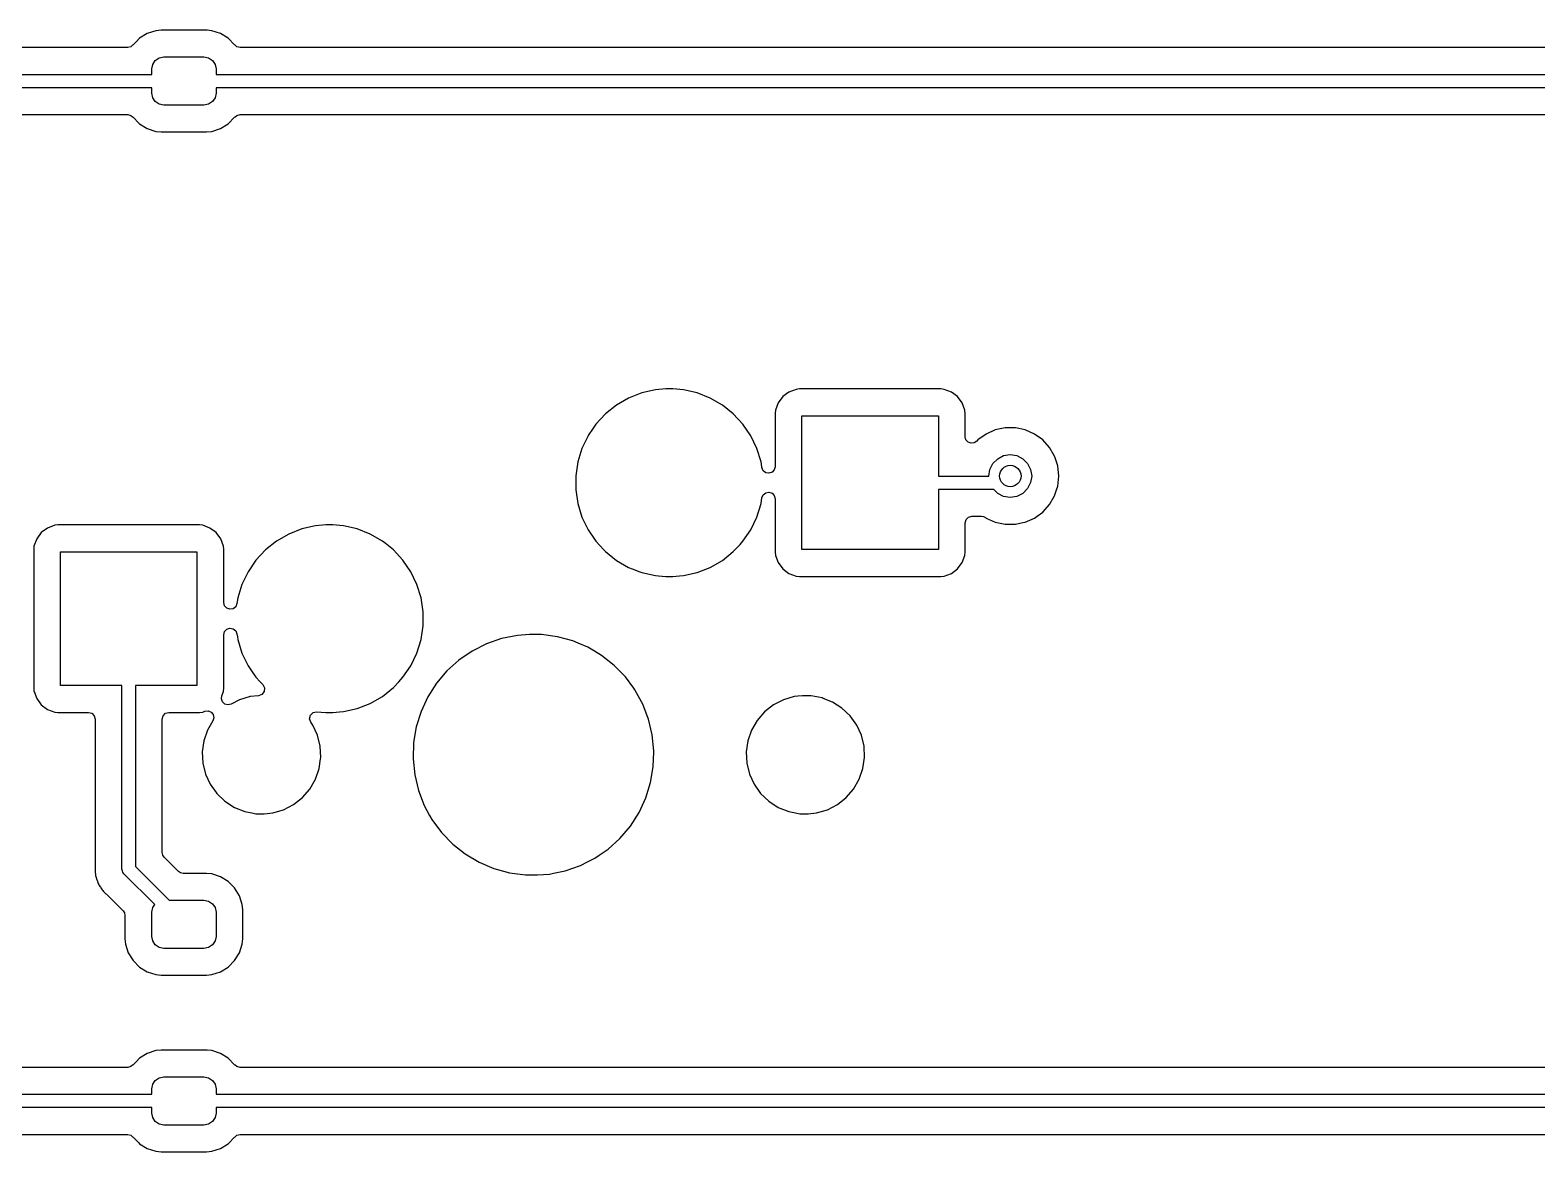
# Model space of a CAD drawing. Extents: x 30 to 259, y -142 to -25.
# Drawn here: x 153.71 to 181.86, y -80.04 to -59.09 of the extents above; entities that cross this region are included whole.
import ezdxf

# ---------------------------------------------------------------- set-up
doc = ezdxf.new("R2010")
doc.units = 0
doc.layers.add('BLACK', color=7, linetype='CONTINUOUS')

msp = doc.modelspace()

# ---------------------------------------------------------------- linework, layer by layer
at = {"layer": 'BLACK', "linetype": 'CONTINUOUS'}
for p, q in [((156.06, -59.1021), (155.899, -59.1555)), ((156.159, -59.092), (156.06, -59.1021)), ((157.006, -59.092), (156.159, -59.092)), ((157.016, -59.093), (157.006, -59.092)), ((157.105, -59.1021), (157.016, -59.093)), ((157.266, -59.1555), (157.105, -59.1021)), ((155.623, -59.3731), (155.593, -59.4013)), ((155.624, -59.3747), (155.623, -59.3731)), ((155.635, -59.3645), (155.624, -59.3747)), ((155.689, -59.3096), (155.635, -59.3645)), ((155.635, -59.3645), (155.635, -59.3645)), ((155.754, -59.2445), (155.689, -59.3096)), ((155.899, -59.1555), (155.754, -59.2445)), ((157.411, -59.2445), (157.266, -59.1555)), ((157.53, -59.3645), (157.411, -59.2445)), ((157.411, -59.2445), (157.411, -59.2445)), ((157.411, -59.2445), (157.411, -59.2445)), ((157.541, -59.3747), (157.53, -59.3645)), ((157.53, -59.3645), (157.53, -59.3645)), ((157.542, -59.3731), (157.541, -59.3747)), ((157.572, -59.4013), (157.542, -59.3731)), ((155.533, -59.417), (138.582, -59.417)), ((155.593, -59.4013), (155.533, -59.417)), ((156, -59.7314), (156.048, -59.6584)), ((156.048, -59.6584), (156.121, -59.6096)), ((156.121, -59.6096), (156.207, -59.5925)), ((156.207, -59.5925), (156.957, -59.5925)), ((156.957, -59.5925), (157.044, -59.6096)), ((157.044, -59.6096), (157.117, -59.6584)), ((157.117, -59.6584), (157.165, -59.7314)), ((157.632, -59.417), (157.572, -59.4013)), ((184.108, -59.417), (157.632, -59.417)), ((138.132, -59.9175), (155.982, -59.9175)), ((155.982, -59.8175), (156, -59.7314)), ((155.982, -59.9175), (155.982, -59.8175)), ((157.165, -59.7314), (157.183, -59.8175)), ((157.183, -59.8175), (157.183, -59.9175)), ((157.183, -59.9175), (184.558, -59.9175)), ((155.982, -60.1675), (138.132, -60.1675)), ((155.982, -60.2675), (155.982, -60.1675)), ((184.558, -60.1675), (157.183, -60.1675)), ((157.183, -60.1675), (157.183, -60.2675)), ((156, -60.3536), (155.982, -60.2675)), ((156.048, -60.4266), (156, -60.3536)), ((156.121, -60.4754), (156.048, -60.4266)), ((156.207, -60.4925), (156.121, -60.4754)), ((156.957, -60.4925), (156.207, -60.4925)), ((157.044, -60.4754), (156.957, -60.4925)), ((157.117, -60.4266), (157.044, -60.4754)), ((157.165, -60.3536), (157.117, -60.4266)), ((157.183, -60.2675), (157.165, -60.3536)), ((138.582, -60.668), (155.533, -60.668)), ((155.533, -60.668), (155.593, -60.6837)), ((155.593, -60.6837), (155.623, -60.7118)), ((155.623, -60.7118), (155.624, -60.7103)), ((155.624, -60.7103), (155.635, -60.7205)), ((155.635, -60.7205), (155.635, -60.7205)), ((155.635, -60.7205), (155.741, -60.8267)), ((157.411, -60.8405), (157.53, -60.7205)), ((157.53, -60.7205), (157.541, -60.7103)), ((157.53, -60.7205), (157.53, -60.7205)), ((157.541, -60.7103), (157.542, -60.7118)), ((157.542, -60.7118), (157.572, -60.6837)), ((157.572, -60.6837), (157.632, -60.668)), ((157.632, -60.668), (184.108, -60.668)), ((155.741, -60.8267), (155.754, -60.8405)), ((155.754, -60.8405), (155.899, -60.9295)), ((155.899, -60.9295), (155.899, -60.9295)), ((155.899, -60.9295), (155.899, -60.9295)), ((155.899, -60.9295), (156.06, -60.9828)), ((156.06, -60.9828), (156.159, -60.993)), ((156.159, -60.993), (157.006, -60.993)), ((157.006, -60.993), (157.105, -60.9828)), ((157.105, -60.9828), (157.266, -60.9295)), ((157.266, -60.9295), (157.411, -60.8405)), ((165.391, -65.8092), (165.135, -65.8676)), ((165.587, -65.7945), (165.391, -65.8092)), ((165.718, -65.7945), (165.587, -65.7945)), ((165.587, -65.7945), (165.587, -65.7945)), ((165.914, -65.8092), (165.718, -65.7945)), ((165.718, -65.7945), (165.718, -65.7945)), ((166.17, -65.8676), (165.914, -65.8092)), ((167.885, -65.8512), (167.77, -65.9375)), ((168.02, -65.8009), (167.885, -65.8512)), ((168.08, -65.7945), (168.02, -65.8009)), ((170.725, -65.7945), (168.08, -65.7945)), ((170.785, -65.8009), (170.725, -65.7945)), ((170.725, -65.7945), (170.725, -65.7945)), ((170.92, -65.8512), (170.785, -65.8009)), ((171.035, -65.9375), (170.92, -65.8512)), ((164.664, -66.0946), (164.459, -66.2582)), ((164.891, -65.9634), (164.664, -66.0946)), ((165.135, -65.8676), (164.891, -65.9634)), ((166.414, -65.9634), (166.17, -65.8676)), ((166.641, -66.0946), (166.414, -65.9634)), ((166.846, -66.2582), (166.641, -66.0946)), ((166.641, -66.0946), (166.641, -66.0946)), ((167.684, -66.0527), (167.633, -66.1875)), ((167.77, -65.9375), (167.684, -66.0527)), ((171.121, -66.0527), (171.035, -65.9375)), ((171.172, -66.1875), (171.121, -66.0527)), ((164.459, -66.2582), (164.28, -66.4505)), ((167.025, -66.4505), (166.846, -66.2582)), ((166.846, -66.2582), (166.846, -66.2582)), ((166.846, -66.2582), (166.846, -66.2582)), ((167.633, -66.1875), (167.627, -66.2471)), ((167.627, -66.2471), (167.627, -67.2453)), ((168.127, -68.795), (168.127, -66.295)), ((168.127, -66.295), (170.677, -66.295)), ((170.677, -66.295), (170.677, -67.42)), ((171.173, -66.1995), (171.172, -66.1875)), ((171.178, -66.2471), (171.173, -66.1995)), ((171.178, -66.6863), (171.178, -66.2471)), ((164.132, -66.6673), (164.041, -66.8575)), ((164.133, -66.6658), (164.132, -66.6673)), ((164.23, -66.5238), (164.133, -66.6658)), ((164.28, -66.4505), (164.23, -66.5238)), ((167.173, -66.6673), (167.025, -66.4505)), ((167.025, -66.4505), (167.025, -66.4505)), ((167.025, -66.4505), (167.025, -66.4505)), ((167.287, -66.9037), (167.173, -66.6673)), ((171.192, -66.7438), (171.178, -66.6863)), ((171.567, -66.6358), (171.414, -66.7471)), ((171.74, -66.5589), (171.567, -66.6358)), ((171.925, -66.5195), (171.74, -66.5589)), ((172.115, -66.5195), (171.925, -66.5195)), ((171.925, -66.5195), (171.925, -66.5195)), ((172.3, -66.5589), (172.115, -66.5195)), ((172.115, -66.5195), (172.115, -66.5195)), ((172.473, -66.6358), (172.3, -66.5589)), ((172.626, -66.7471), (172.473, -66.6358)), ((164.018, -66.9037), (163.941, -67.1544)), ((164.041, -66.8575), (164.018, -66.9037)), ((167.364, -67.1544), (167.287, -66.9037)), ((171.231, -66.7882), (171.192, -66.7438)), ((171.286, -66.8094), (171.231, -66.7882)), ((171.345, -66.8026), (171.286, -66.8094)), ((171.394, -66.7693), (171.345, -66.8026)), ((171.414, -66.7471), (171.394, -66.7693)), ((172.753, -66.8878), (172.626, -66.7471)), ((172.847, -67.0517), (172.753, -66.8878)), ((163.941, -67.1544), (163.902, -67.4138)), ((167.378, -67.2453), (167.364, -67.1544)), ((167.38, -67.2638), (167.378, -67.2453)), ((167.404, -67.3202), (167.38, -67.2638)), ((167.627, -67.2453), (167.612, -67.3046)), ((171.64, -67.2964), (171.696, -67.1849)), ((171.696, -67.1849), (171.785, -67.0964)), ((171.785, -67.0964), (171.896, -67.0396)), ((171.896, -67.0396), (172.02, -67.02)), ((172.02, -67.02), (172.144, -67.0396)), ((172.144, -67.0396), (172.255, -67.0964)), ((172.255, -67.0964), (172.344, -67.1849)), ((172.344, -67.1849), (172.4, -67.2964)), ((172.857, -67.0817), (172.847, -67.0517)), ((172.906, -67.2317), (172.857, -67.0817)), ((172.925, -67.42), (172.906, -67.2317)), ((163.902, -67.4138), (163.902, -67.6762)), ((167.452, -67.3583), (167.404, -67.3202)), ((167.512, -67.369), (167.452, -67.3583)), ((167.57, -67.3495), (167.512, -67.369)), ((167.612, -67.3046), (167.57, -67.3495)), ((170.677, -67.42), (171.62, -67.42)), ((171.62, -67.42), (171.64, -67.2964)), ((172.4, -67.5436), (172.344, -67.6551)), ((172.4, -67.2964), (172.42, -67.42)), ((172.42, -67.42), (172.4, -67.5436)), ((172.906, -67.6083), (172.925, -67.42)), ((163.902, -67.6762), (163.941, -67.9356)), ((167.364, -67.9356), (167.38, -67.8262)), ((167.38, -67.8262), (167.404, -67.7698)), ((167.404, -67.7698), (167.452, -67.7317)), ((167.452, -67.7317), (167.512, -67.721)), ((167.512, -67.721), (167.57, -67.7405)), ((167.57, -67.7405), (167.612, -67.7854)), ((167.612, -67.7854), (167.627, -67.8447)), ((171.711, -67.67), (170.677, -67.67)), ((170.677, -67.67), (170.677, -68.795)), ((171.785, -67.7436), (171.711, -67.67)), ((171.896, -67.8004), (171.785, -67.7436)), ((172.02, -67.82), (171.896, -67.8004)), ((172.144, -67.8004), (172.02, -67.82)), ((172.255, -67.7436), (172.144, -67.8004)), ((172.344, -67.6551), (172.255, -67.7436)), ((172.753, -67.9522), (172.847, -67.7883)), ((172.847, -67.7883), (172.884, -67.6762)), ((172.884, -67.6762), (172.906, -67.6083)), ((163.941, -67.9356), (164.018, -68.1863)), ((167.287, -68.1863), (167.364, -67.9356)), ((167.627, -67.8447), (167.627, -68.8429)), ((172.519, -68.1705), (172.626, -68.0929)), ((172.626, -68.0929), (172.671, -68.0432)), ((172.671, -68.0432), (172.753, -67.9522)), ((154.035, -68.3912), (153.92, -68.4775)), ((154.17, -68.3409), (154.035, -68.3912)), ((154.23, -68.3345), (154.17, -68.3409)), ((156.875, -68.3345), (154.23, -68.3345)), ((156.935, -68.3409), (156.875, -68.3345)), ((156.875, -68.3345), (156.875, -68.3345)), ((157.07, -68.3912), (156.935, -68.3409)), ((157.185, -68.4775), (157.07, -68.3912)), ((159.041, -68.3492), (158.785, -68.4076)), ((159.237, -68.3345), (159.041, -68.3492)), ((159.368, -68.3345), (159.237, -68.3345)), ((159.237, -68.3345), (159.237, -68.3345)), ((159.564, -68.3492), (159.368, -68.3345)), ((159.368, -68.3345), (159.368, -68.3345)), ((159.82, -68.4076), (159.564, -68.3492)), ((164.018, -68.1863), (164.132, -68.4227)), ((167.173, -68.4227), (167.287, -68.1863)), ((171.178, -68.2945), (171.195, -68.2325)), ((171.178, -68.8429), (171.178, -68.2945)), ((171.195, -68.2325), (171.24, -68.1871)), ((171.24, -68.1871), (171.302, -68.1705)), ((171.302, -68.1705), (171.481, -68.1705)), ((171.481, -68.1705), (171.519, -68.1766)), ((171.519, -68.1766), (171.554, -68.1942)), ((171.554, -68.1942), (171.567, -68.2042)), ((171.567, -68.2042), (171.74, -68.2811)), ((171.74, -68.2811), (171.925, -68.3205)), ((171.925, -68.3205), (171.925, -68.3205)), ((171.925, -68.3205), (172.115, -68.3205)), ((172.115, -68.3205), (172.253, -68.2911)), ((172.115, -68.3205), (172.115, -68.3205)), ((172.253, -68.2911), (172.3, -68.2811)), ((172.3, -68.2811), (172.473, -68.2042)), ((172.473, -68.2042), (172.519, -68.1705)), ((153.834, -68.5927), (153.783, -68.7275)), ((153.92, -68.4775), (153.834, -68.5927)), ((157.271, -68.5927), (157.185, -68.4775)), ((157.322, -68.7275), (157.271, -68.5927)), ((158.314, -68.6346), (158.109, -68.7982)), ((158.541, -68.5034), (158.314, -68.6346)), ((158.785, -68.4076), (158.541, -68.5034)), ((160.064, -68.5034), (159.82, -68.4076)), ((160.291, -68.6346), (160.064, -68.5034)), ((160.343, -68.6755), (160.291, -68.6346)), ((164.132, -68.4227), (164.252, -68.5977)), ((164.252, -68.5977), (164.28, -68.6395)), ((164.28, -68.6395), (164.427, -68.7982)), ((166.973, -68.6959), (167.025, -68.6395)), ((167.025, -68.6395), (167.173, -68.4227)), ((167.025, -68.6395), (167.025, -68.6395)), ((167.025, -68.6395), (167.025, -68.6395)), ((153.783, -68.7275), (153.777, -68.7871)), ((153.777, -68.7871), (153.777, -71.3829)), ((154.278, -71.335), (154.278, -68.835)), ((154.278, -68.835), (156.827, -68.835)), ((156.827, -68.835), (156.827, -71.335)), ((157.328, -68.7871), (157.322, -68.7275)), ((157.328, -69.7853), (157.328, -68.7871)), ((157.328, -68.7871), (157.328, -68.7871)), ((158.109, -68.7982), (157.93, -68.9905)), ((160.496, -68.7982), (160.343, -68.6755)), ((160.675, -68.9905), (160.496, -68.7982)), ((160.496, -68.7982), (160.496, -68.7982)), ((160.496, -68.7982), (160.496, -68.7982)), ((164.427, -68.7982), (164.459, -68.8318)), ((164.459, -68.8318), (164.664, -68.9954)), ((166.641, -68.9954), (166.846, -68.8318)), ((166.846, -68.8318), (166.973, -68.6959)), ((167.627, -68.8429), (167.633, -68.9025)), ((167.633, -68.9025), (167.684, -69.0373)), ((170.677, -68.795), (168.127, -68.795)), ((171.121, -69.0373), (171.172, -68.9025)), ((171.172, -68.9025), (171.178, -68.8429)), ((157.782, -69.2073), (157.668, -69.4437)), ((157.93, -68.9905), (157.782, -69.2073)), ((160.823, -69.2073), (160.675, -68.9905)), ((160.675, -68.9905), (160.675, -68.9905)), ((160.675, -68.9905), (160.675, -68.9905)), ((160.937, -69.4437), (160.823, -69.2073)), ((164.664, -68.9954), (164.891, -69.1266)), ((164.891, -69.1266), (164.957, -69.1525)), ((164.957, -69.1525), (165.097, -69.2073)), ((165.097, -69.2073), (165.135, -69.2224)), ((165.135, -69.2224), (165.391, -69.2808)), ((165.914, -69.2808), (166.17, -69.2224)), ((166.17, -69.2224), (166.414, -69.1266)), ((166.414, -69.1266), (166.641, -68.9954)), ((167.684, -69.0373), (167.77, -69.1525)), ((167.77, -69.1525), (167.885, -69.2388)), ((170.92, -69.2388), (171.035, -69.1525)), ((171.035, -69.1525), (171.121, -69.0373)), ((157.668, -69.4437), (157.591, -69.6944)), ((161.014, -69.6944), (160.937, -69.4437)), ((165.391, -69.2808), (165.447, -69.285)), ((165.447, -69.285), (165.587, -69.2955)), ((165.587, -69.2955), (165.587, -69.2955)), ((165.587, -69.2955), (165.718, -69.2955)), ((165.718, -69.2955), (165.841, -69.2863)), ((165.718, -69.2955), (165.718, -69.2955)), ((165.841, -69.2863), (165.914, -69.2808)), ((167.885, -69.2388), (168.02, -69.2891)), ((168.02, -69.2891), (168.08, -69.2955)), ((168.08, -69.2955), (170.725, -69.2955)), ((170.725, -69.2955), (170.785, -69.2891)), ((170.785, -69.2891), (170.92, -69.2388)), ((157.343, -69.8446), (157.328, -69.7853)), ((157.591, -69.6944), (157.575, -69.8038)), ((161.053, -69.9538), (161.014, -69.6944)), ((157.385, -69.8895), (157.343, -69.8446)), ((157.443, -69.909), (157.385, -69.8895)), ((157.503, -69.8983), (157.443, -69.909)), ((157.551, -69.8602), (157.503, -69.8983)), ((157.575, -69.8038), (157.551, -69.8602)), ((161.053, -70.2162), (161.053, -69.9538)), ((157.328, -70.3847), (157.343, -70.3254)), ((157.343, -70.3254), (157.385, -70.2805)), ((157.385, -70.2805), (157.443, -70.261)), ((157.443, -70.261), (157.503, -70.2717)), ((157.503, -70.2717), (157.551, -70.3098)), ((157.551, -70.3098), (157.575, -70.3662)), ((161.014, -70.4756), (161.053, -70.2162)), ((157.328, -71.3829), (157.328, -70.3847)), ((157.575, -70.3662), (157.583, -70.4207)), ((157.583, -70.4207), (157.591, -70.4756)), ((157.591, -70.4756), (157.668, -70.7263)), ((160.937, -70.7263), (161.014, -70.4756)), ((162.234, -70.5541), (161.966, -70.6896)), ((162.518, -70.4555), (162.234, -70.5541)), ((162.813, -70.3956), (162.518, -70.4555)), ((163.037, -70.3806), (162.813, -70.3956)), ((163.263, -70.3806), (163.037, -70.3806)), ((163.037, -70.3806), (163.037, -70.3806)), ((163.561, -70.4207), (163.263, -70.3806)), ((163.85, -70.5), (163.561, -70.4207)), ((163.561, -70.4207), (163.561, -70.4207)), ((163.561, -70.4207), (163.561, -70.4207)), ((163.946, -70.5406), (163.85, -70.5)), ((164.127, -70.6173), (163.946, -70.5406)), ((164.256, -70.6939), (164.127, -70.6173)), ((157.668, -70.7263), (157.782, -70.9627)), ((160.823, -70.9627), (160.937, -70.7263)), ((161.718, -70.8597), (161.496, -71.0612)), ((161.966, -70.6896), (161.718, -70.8597)), ((164.386, -70.7705), (164.256, -70.6939)), ((164.621, -70.9567), (164.386, -70.7705)), ((164.386, -70.7705), (164.386, -70.7705)), ((164.386, -70.7705), (164.386, -70.7705)), ((157.782, -70.9627), (157.849, -71.0612)), ((157.849, -71.0612), (157.93, -71.1795)), ((157.93, -71.1795), (158.009, -71.2646)), ((160.596, -71.2648), (160.675, -71.1795)), ((160.675, -71.1795), (160.823, -70.9627)), ((160.675, -71.1795), (160.675, -71.1795)), ((160.675, -71.1795), (160.675, -71.1795)), ((161.496, -71.0612), (161.302, -71.2907)), ((164.83, -71.1727), (164.621, -70.9567)), ((164.985, -71.3829), (164.83, -71.1727)), ((153.777, -71.3829), (153.783, -71.4425)), ((153.783, -71.4425), (153.784, -71.4445)), ((153.784, -71.4445), (153.834, -71.5773)), ((155.427, -71.335), (154.278, -71.335)), ((155.427, -74.7625), (155.427, -71.335)), ((156.827, -71.335), (155.677, -71.335)), ((155.677, -71.335), (155.677, -74.7107)), ((157.291, -71.5256), (157.322, -71.4425)), ((157.322, -71.4425), (157.328, -71.3829)), ((158.009, -71.2646), (158.057, -71.316)), ((158.082, -71.4445), (158.041, -71.499)), ((158.057, -71.316), (158.088, -71.3767)), ((158.088, -71.3767), (158.082, -71.4445)), ((160.291, -71.5354), (160.496, -71.3718)), ((160.496, -71.3718), (160.596, -71.2648)), ((161.302, -71.2907), (161.14, -71.544)), ((165.009, -71.4146), (164.985, -71.3829)), ((165.132, -71.6394), (165.009, -71.4146)), ((153.834, -71.5773), (153.92, -71.6925)), ((153.92, -71.6925), (154.035, -71.7788)), ((157.284, -71.5842), (157.291, -71.5256)), ((157.305, -71.6394), (157.284, -71.5842)), ((157.349, -71.6786), (157.305, -71.6394)), ((157.406, -71.6929), (157.349, -71.6786)), ((157.464, -71.6791), (157.406, -71.6929)), ((157.621, -71.5978), (157.464, -71.6791)), ((157.823, -71.5386), (157.621, -71.5978)), ((157.978, -71.5238), (157.823, -71.5386)), ((158.041, -71.499), (157.978, -71.5238)), ((159.564, -71.8208), (159.82, -71.7624)), ((159.82, -71.7624), (160.064, -71.6666)), ((160.064, -71.6666), (160.291, -71.5354)), ((161.14, -71.544), (161.013, -71.8165)), ((165.153, -71.6781), (165.132, -71.6394)), ((165.239, -71.9005), (165.153, -71.6781)), ((167.594, -71.6942), (167.429, -71.8243)), ((167.781, -71.5978), (167.594, -71.6942)), ((167.983, -71.5386), (167.781, -71.5978)), ((168.053, -71.5319), (167.983, -71.5386)), ((168.14, -71.5236), (168.053, -71.5319)), ((168.298, -71.5236), (168.14, -71.5236)), ((168.504, -71.5634), (168.298, -71.5236)), ((168.298, -71.5236), (168.298, -71.5236)), ((168.527, -71.5723), (168.504, -71.5634)), ((168.504, -71.5634), (168.504, -71.5634)), ((168.504, -71.5634), (168.504, -71.5634)), ((168.699, -71.6416), (168.527, -71.5723)), ((168.876, -71.7553), (168.699, -71.6416)), ((169.029, -71.9005), (168.876, -71.7553)), ((168.876, -71.7553), (168.876, -71.7553)), ((168.876, -71.7553), (168.876, -71.7553)), ((154.035, -71.7788), (154.17, -71.8291)), ((154.17, -71.8291), (154.23, -71.8355)), ((154.23, -71.8355), (154.803, -71.8355)), ((154.803, -71.8355), (154.865, -71.8521)), ((154.865, -71.8521), (154.91, -71.8975)), ((154.91, -71.8975), (154.927, -71.9595)), ((154.927, -71.9595), (154.927, -74.6798)), ((156.178, -71.9595), (156.195, -71.8975)), ((156.178, -74.452), (156.178, -71.9595)), ((156.195, -71.8975), (156.24, -71.8521)), ((156.24, -71.8521), (156.302, -71.8355)), ((156.302, -71.8355), (156.875, -71.8355)), ((156.875, -71.8355), (156.935, -71.8291)), ((156.875, -71.8355), (156.875, -71.8355)), ((156.935, -71.8291), (156.975, -71.814)), ((156.975, -71.814), (157.035, -71.8073)), ((157.126, -71.9922), (157.026, -72.1654)), ((157.035, -71.8073), (157.091, -71.8296)), ((157.091, -71.8296), (157.13, -71.8755)), ((157.143, -71.9344), (157.126, -71.9922)), ((157.13, -71.8755), (157.143, -71.9344)), ((158.93, -71.9526), (158.945, -71.8852)), ((158.952, -72.018), (158.93, -71.9526)), ((158.945, -71.8852), (158.995, -71.8368)), ((158.991, -72.0718), (158.952, -72.018)), ((158.995, -71.8368), (159.063, -71.8224)), ((159.063, -71.8224), (159.237, -71.8355)), ((159.237, -71.8355), (159.237, -71.8355)), ((159.237, -71.8355), (159.368, -71.8355)), ((159.368, -71.8355), (159.491, -71.8263)), ((159.368, -71.8355), (159.368, -71.8355)), ((159.491, -71.8263), (159.564, -71.8208)), ((161.013, -71.8165), (160.924, -72.1035)), ((165.261, -71.9586), (165.239, -71.9005)), ((165.331, -72.2509), (165.261, -71.9586)), ((167.291, -71.9832), (167.186, -72.1654)), ((167.429, -71.8243), (167.291, -71.9832)), ((169.151, -72.0718), (169.029, -71.9005)), ((169.029, -71.9005), (169.029, -71.9005)), ((157.026, -72.1654), (156.957, -72.3642)), ((159.078, -72.2631), (158.991, -72.0718)), ((158.991, -72.0718), (158.991, -72.0718)), ((158.991, -72.0718), (158.991, -72.0718)), ((159.128, -72.4675), (159.078, -72.2631)), ((160.924, -72.1035), (160.874, -72.3998)), ((165.361, -72.5498), (165.331, -72.2509)), ((167.186, -72.1654), (167.117, -72.3642)), ((169.238, -72.2631), (169.151, -72.0718)), ((169.151, -72.0718), (169.151, -72.0718)), ((169.151, -72.0718), (169.151, -72.0718)), ((169.288, -72.4675), (169.238, -72.2631)), ((156.957, -72.3642), (156.927, -72.5724)), ((156.927, -72.5724), (156.927, -72.5724)), ((156.927, -72.5724), (156.937, -72.7825)), ((159.138, -72.6776), (159.128, -72.4675)), ((160.874, -72.3998), (160.864, -72.7002)), ((165.351, -72.8502), (165.36, -72.5724)), ((165.36, -72.5724), (165.361, -72.5498)), ((167.117, -72.3642), (167.087, -72.5724)), ((167.087, -72.5724), (167.097, -72.7825)), ((167.087, -72.5724), (167.087, -72.5724)), ((169.298, -72.6776), (169.288, -72.4675)), ((156.937, -72.7825), (156.987, -72.9869)), ((159.039, -73.0846), (159.108, -72.8858)), ((159.108, -72.8858), (159.134, -72.7002)), ((159.134, -72.7002), (159.138, -72.6776)), ((160.864, -72.7002), (160.894, -72.9991)), ((165.301, -73.1465), (165.351, -72.8502)), ((167.097, -72.7825), (167.147, -72.9869)), ((169.199, -73.0846), (169.268, -72.8858)), ((169.268, -72.8858), (169.298, -72.6776)), ((156.987, -72.9869), (157.032, -73.0846)), ((157.032, -73.0846), (157.074, -73.1782)), ((158.934, -73.2668), (159.039, -73.0846)), ((160.894, -72.9991), (160.964, -73.2914)), ((165.212, -73.4335), (165.301, -73.1465)), ((167.147, -72.9869), (167.192, -73.0846)), ((167.192, -73.0846), (167.234, -73.1782)), ((169.094, -73.2668), (169.199, -73.0846)), ((157.074, -73.1782), (157.183, -73.3312)), ((157.183, -73.3312), (157.196, -73.3495)), ((157.196, -73.3495), (157.349, -73.4947)), ((158.631, -73.5558), (158.796, -73.4257)), ((158.796, -73.4257), (158.934, -73.2668)), ((160.964, -73.2914), (161.072, -73.5719)), ((165.085, -73.706), (165.212, -73.4335)), ((167.234, -73.1782), (167.343, -73.3312)), ((167.343, -73.3312), (167.356, -73.3495)), ((167.356, -73.3495), (167.509, -73.4947)), ((168.791, -73.5558), (168.956, -73.4257)), ((168.956, -73.4257), (169.094, -73.2668)), ((157.349, -73.4947), (157.349, -73.4947)), ((157.349, -73.4947), (157.349, -73.4947)), ((157.349, -73.4947), (157.526, -73.6084)), ((157.526, -73.6084), (157.526, -73.6084)), ((157.526, -73.6084), (157.721, -73.6866)), ((157.721, -73.6866), (157.85, -73.7114)), ((157.85, -73.7114), (157.927, -73.7264)), ((157.927, -73.7264), (157.927, -73.7264)), ((157.927, -73.7264), (158.085, -73.7264)), ((158.085, -73.7264), (158.242, -73.7114)), ((158.085, -73.7264), (158.085, -73.7264)), ((158.242, -73.7114), (158.444, -73.6522)), ((158.444, -73.6522), (158.631, -73.5558)), ((161.072, -73.5719), (161.174, -73.7581)), ((164.923, -73.9593), (165.085, -73.706)), ((167.509, -73.4947), (167.509, -73.4947)), ((167.509, -73.4947), (167.509, -73.4947)), ((167.509, -73.4947), (167.686, -73.6084)), ((167.686, -73.6084), (167.686, -73.6084)), ((167.686, -73.6084), (167.881, -73.6866)), ((167.881, -73.6866), (168.01, -73.7114)), ((168.01, -73.7114), (168.087, -73.7264)), ((168.087, -73.7264), (168.087, -73.7264)), ((168.087, -73.7264), (168.245, -73.7264)), ((168.245, -73.7264), (168.402, -73.7114)), ((168.245, -73.7264), (168.245, -73.7264)), ((168.402, -73.7114), (168.604, -73.6522)), ((168.604, -73.6522), (168.791, -73.5558)), ((161.174, -73.7581), (161.216, -73.8354)), ((161.216, -73.8354), (161.395, -74.0773)), ((164.729, -74.1888), (164.923, -73.9593)), ((161.395, -74.0773), (161.604, -74.2933)), ((161.604, -74.2933), (161.839, -74.4795)), ((164.507, -74.3903), (164.729, -74.1888)), ((156.187, -74.4995), (156.178, -74.452)), ((156.214, -74.5397), (156.187, -74.4995)), ((156.48, -74.8057), (156.214, -74.5397)), ((161.839, -74.4795), (162.098, -74.6327)), ((164.125, -74.6282), (164.259, -74.5604)), ((164.259, -74.5604), (164.342, -74.5034)), ((164.342, -74.5034), (164.507, -74.3903)), ((154.927, -74.6798), (154.925, -74.7003)), ((154.925, -74.7003), (154.927, -74.7704)), ((154.927, -74.7704), (154.927, -74.7743)), ((154.927, -74.7743), (154.927, -74.8018)), ((154.927, -74.8018), (154.928, -74.8058)), ((154.928, -74.8058), (154.928, -74.8175)), ((154.928, -74.8175), (154.93, -74.8611)), ((154.93, -74.8611), (154.935, -74.8804)), ((155.436, -74.7922), (155.427, -74.7625)), ((155.443, -74.8224), (155.436, -74.7922)), ((155.447, -74.8275), (155.443, -74.8224)), ((155.447, -74.8301), (155.447, -74.8275)), ((155.451, -74.833), (155.447, -74.8301)), ((155.464, -74.8509), (155.451, -74.833)), ((156.038, -75.4245), (155.464, -74.8509)), ((155.677, -74.7107), (156.309, -75.3425)), ((156.52, -74.8326), (156.48, -74.8057)), ((156.568, -74.842), (156.52, -74.8326)), ((157.006, -74.842), (156.568, -74.842)), ((157.105, -74.8521), (157.006, -74.842)), ((157.266, -74.9055), (157.105, -74.8521)), ((162.098, -74.6327), (162.375, -74.75)), ((162.375, -74.75), (162.375, -74.75)), ((162.375, -74.75), (162.375, -74.75)), ((162.375, -74.75), (162.439, -74.7675)), ((162.439, -74.7675), (162.664, -74.8293)), ((162.664, -74.8293), (162.962, -74.8694)), ((163.188, -74.8694), (163.412, -74.8544)), ((163.412, -74.8544), (163.486, -74.8394)), ((163.486, -74.8394), (163.707, -74.7945)), ((163.707, -74.7945), (163.991, -74.6959)), ((163.991, -74.6959), (164.125, -74.6282)), ((154.935, -74.8804), (154.939, -74.8994)), ((154.939, -74.8994), (154.942, -74.9193)), ((154.942, -74.9193), (154.958, -74.9599)), ((154.958, -74.9599), (154.962, -74.971)), ((154.962, -74.971), (154.974, -75.0129)), ((154.974, -75.0129), (154.984, -75.0301)), ((154.984, -75.0301), (154.993, -75.0476)), ((154.993, -75.0476), (155, -75.0662)), ((155, -75.0662), (155, -75.0662)), ((155, -75.0662), (155.026, -75.1016)), ((155.026, -75.1016), (155.032, -75.1113)), ((155.032, -75.1113), (155.054, -75.1489)), ((157.411, -74.9945), (157.266, -74.9055)), ((157.53, -75.1145), (157.411, -74.9945)), ((157.62, -75.2588), (157.53, -75.1145)), ((162.962, -74.8694), (163.188, -74.8694)), ((163.188, -74.8694), (163.188, -74.8694)), ((155.054, -75.1489), (155.054, -75.1489)), ((155.054, -75.1489), (155.054, -75.1489)), ((155.054, -75.1489), (155.068, -75.1631)), ((155.068, -75.1631), (155.081, -75.1779)), ((155.081, -75.1779), (155.093, -75.1941)), ((155.093, -75.1941), (155.127, -75.2219)), ((155.127, -75.2219), (155.135, -75.2298)), ((155.135, -75.2298), (155.446, -75.5403)), ((156, -75.4814), (156.038, -75.4245)), ((156.309, -75.3425), (156.957, -75.3425)), ((156.957, -75.3425), (157.044, -75.3596)), ((157.044, -75.3596), (157.117, -75.4084)), ((157.117, -75.4084), (157.165, -75.4814)), ((157.673, -75.4198), (157.62, -75.2588)), ((157.62, -75.2588), (157.62, -75.2588)), ((157.62, -75.2588), (157.62, -75.2588)), ((157.683, -75.5192), (157.673, -75.4198)), ((155.446, -75.5403), (155.473, -75.5805)), ((155.473, -75.5805), (155.482, -75.628)), ((155.482, -75.628), (155.482, -76.0658)), ((155.982, -75.5675), (156, -75.4814)), ((155.982, -76.0175), (155.982, -75.5675)), ((157.165, -75.4814), (157.183, -75.5675)), ((157.183, -75.5675), (157.183, -76.0175)), ((157.683, -76.0658), (157.683, -75.5192)), ((155.482, -76.0658), (155.492, -76.1652)), ((155.492, -76.1652), (155.545, -76.3262)), ((156, -76.1036), (155.982, -76.0175)), ((156.048, -76.1766), (156, -76.1036)), ((156.121, -76.2254), (156.048, -76.1766)), ((156.207, -76.2425), (156.121, -76.2254)), ((156.957, -76.2425), (156.207, -76.2425)), ((157.044, -76.2254), (156.957, -76.2425)), ((157.117, -76.1766), (157.044, -76.2254)), ((157.165, -76.1036), (157.117, -76.1766)), ((157.183, -76.0175), (157.165, -76.1036)), ((157.62, -76.3262), (157.673, -76.1652)), ((157.673, -76.1652), (157.683, -76.0658)), ((155.545, -76.3262), (155.635, -76.4705)), ((155.635, -76.4705), (155.754, -76.5905)), ((157.411, -76.5905), (157.53, -76.4705)), ((157.53, -76.4705), (157.62, -76.3262)), ((155.754, -76.5905), (155.899, -76.6795)), ((155.899, -76.6795), (155.899, -76.6795)), ((155.899, -76.6795), (155.899, -76.6795)), ((155.899, -76.6795), (156.06, -76.7328)), ((156.06, -76.7328), (156.159, -76.743)), ((156.159, -76.743), (157.006, -76.743)), ((157.006, -76.743), (157.105, -76.7328)), ((157.105, -76.7328), (157.266, -76.6795)), ((157.266, -76.6795), (157.411, -76.5905)), ((155.899, -78.2055), (155.754, -78.2945)), ((156.06, -78.1521), (155.899, -78.2055)), ((156.159, -78.142), (156.06, -78.1521)), ((157.006, -78.142), (156.159, -78.142)), ((157.016, -78.143), (157.006, -78.142)), ((157.105, -78.1521), (157.016, -78.143)), ((157.266, -78.2055), (157.105, -78.1521)), ((157.411, -78.2945), (157.266, -78.2055)), ((155.533, -78.467), (138.582, -78.467)), ((155.593, -78.4513), (155.533, -78.467)), ((155.623, -78.4231), (155.593, -78.4513)), ((155.624, -78.4247), (155.623, -78.4231)), ((155.635, -78.4145), (155.624, -78.4247)), ((155.689, -78.3596), (155.635, -78.4145)), ((155.635, -78.4145), (155.635, -78.4145)), ((155.754, -78.2945), (155.689, -78.3596)), ((157.53, -78.4145), (157.411, -78.2945)), ((157.411, -78.2945), (157.411, -78.2945)), ((157.411, -78.2945), (157.411, -78.2945)), ((157.541, -78.4247), (157.53, -78.4145)), ((157.53, -78.4145), (157.53, -78.4145)), ((157.542, -78.4231), (157.541, -78.4247)), ((157.572, -78.4513), (157.542, -78.4231)), ((157.632, -78.467), (157.572, -78.4513)), ((184.108, -78.467), (157.632, -78.467)), ((155.982, -78.8675), (156, -78.7814)), ((156, -78.7814), (156.048, -78.7084)), ((156.048, -78.7084), (156.121, -78.6596)), ((156.121, -78.6596), (156.207, -78.6425)), ((156.207, -78.6425), (156.957, -78.6425)), ((156.957, -78.6425), (157.044, -78.6596)), ((157.044, -78.6596), (157.117, -78.7084)), ((157.117, -78.7084), (157.165, -78.7814)), ((157.165, -78.7814), (157.183, -78.8675)), ((138.132, -78.9675), (155.982, -78.9675)), ((155.982, -78.9675), (155.982, -78.8675)), ((157.183, -78.8675), (157.183, -78.9675)), ((157.183, -78.9675), (184.558, -78.9675)), ((155.982, -79.2175), (138.132, -79.2175)), ((155.982, -79.3175), (155.982, -79.2175)), ((156, -79.4036), (155.982, -79.3175)), ((157.183, -79.3175), (157.165, -79.4036)), ((184.558, -79.2175), (157.183, -79.2175)), ((157.183, -79.2175), (157.183, -79.3175)), ((156.048, -79.4766), (156, -79.4036)), ((156.121, -79.5254), (156.048, -79.4766)), ((156.207, -79.5425), (156.121, -79.5254)), ((156.957, -79.5425), (156.207, -79.5425)), ((157.044, -79.5254), (156.957, -79.5425)), ((157.117, -79.4766), (157.044, -79.5254)), ((157.165, -79.4036), (157.117, -79.4766)), ((138.582, -79.718), (155.533, -79.718)), ((155.533, -79.718), (155.593, -79.7337)), ((155.593, -79.7337), (155.623, -79.7618)), ((155.623, -79.7618), (155.624, -79.7603)), ((155.624, -79.7603), (155.635, -79.7705)), ((155.635, -79.7705), (155.635, -79.7705)), ((155.635, -79.7705), (155.741, -79.8767)), ((155.741, -79.8767), (155.754, -79.8905)), ((155.754, -79.8905), (155.899, -79.9795)), ((157.266, -79.9795), (157.411, -79.8905)), ((157.411, -79.8905), (157.53, -79.7705)), ((157.53, -79.7705), (157.541, -79.7603)), ((157.53, -79.7705), (157.53, -79.7705)), ((157.541, -79.7603), (157.542, -79.7618)), ((157.542, -79.7618), (157.572, -79.7337)), ((157.572, -79.7337), (157.632, -79.718)), ((157.632, -79.718), (184.108, -79.718)), ((155.899, -79.9795), (155.899, -79.9795)), ((155.899, -79.9795), (155.899, -79.9795)), ((155.899, -79.9795), (156.06, -80.0328)), ((156.06, -80.0328), (156.159, -80.043)), ((156.159, -80.043), (157.006, -80.043)), ((157.006, -80.043), (157.105, -80.0328)), ((157.105, -80.0328), (157.266, -79.9795))]:
    msp.add_line(p, q, dxfattribs=at)
at = {"layer": 'BLACK'}
msp.add_circle((172.02, -67.42), 0.2, dxfattribs=at)

doc.saveas('drawing.dxf')
